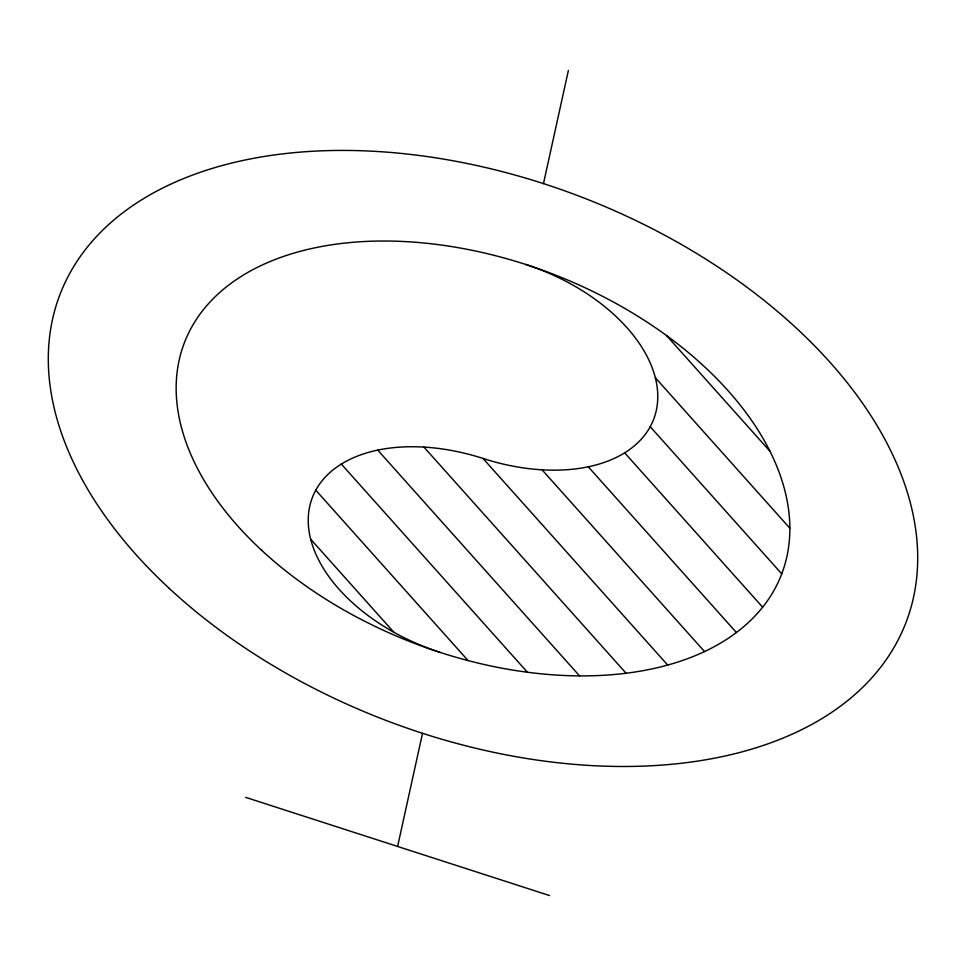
<?xml version="1.0" encoding="UTF-8"?>
<svg xmlns="http://www.w3.org/2000/svg" width="966" height="966" viewBox="0 0 966 966"><rect width="100%" height="100%" fill="white"/><g stroke="black" fill="none" stroke-linecap="round" stroke-linejoin="round"><path stroke-width="1.45" d="M397.618 846.457L422.516 733.291M543.484 183.612L568.382 70.446M245.678 797.361L549.545 895.554M666.552 335.564L769.962 451.255M655.334 377.718L789.85 528.221M650.227 426.718L781.736 573.84M624.676 452.837L762.645 607.191M588.258 466.795L736.394 632.525M542.059 469.814L704.516 651.567M440.303 652.461A160.127 98.58 21.3 0 1 309.724 506.365A160.127 98.58 21.3 0 1 483 458.452L667.687 665.067M423.941 447.089L626.089 673.242M377.742 450.108L579.552 675.886M341.324 464.066L527.388 672.227M315.773 490.185L468.075 660.575M310.666 539.185L393.826 632.223M525.709 264.455A160.127 98.58 21.3 0 1 656.276 410.55A160.127 98.58 21.3 0 1 483 458.452M261.605 550.258A320.253 197.173 21.3 0 0 777.702 583.259A320.253 197.173 21.3 0 0 409.693 241.85A320.253 197.173 21.3 0 0 261.605 550.258M169.352 588.499A453.682 279.319 21.3 0 0 900.481 635.254A453.682 279.319 21.3 0 0 379.155 151.602A453.682 279.319 21.3 0 0 169.352 588.499"/></g></svg>
